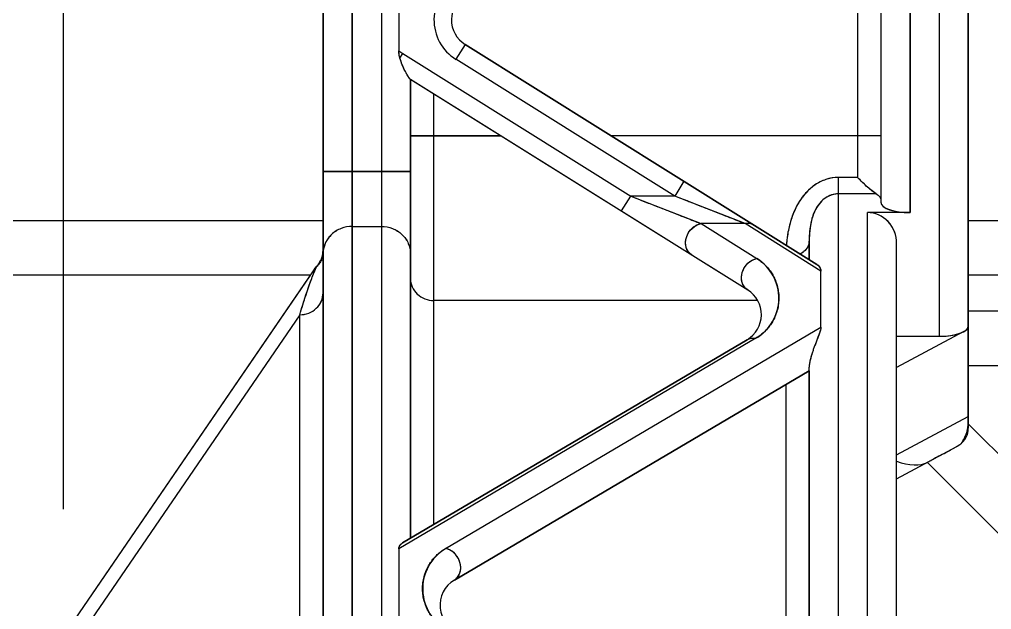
# Model space of a CAD drawing. Header units: millimetres. Extents: x 27275 to 28529, y -21406 to -20519.
# Drawn here: x 27855.51 to 27872.29, y -20720.86 to -20710.67 of the extents above; entities that cross this region are included whole.
import ezdxf

# ---------------------------------------------------------------- set-up
doc = ezdxf.new("R2010")
doc.units = ezdxf.units.MM
doc.header["$LTSCALE"] = 8
doc.linetypes.add('CENTER', pattern=[2, 1.25, -0.25, 0.25, -0.25])
for name, color, linetype in [('Cav-cor', 30, 'Continuous'), ('CL', 1, 'Continuous'), ('PRODUCT', 1, 'Continuous')]:
    doc.layers.add(name, color=color, linetype=linetype)

msp = doc.modelspace()

# ---------------------------------------------------------------- linework, layer by layer
at = {"layer": 'Cav-cor', "color": 241}
for p, q in [((27860.75, -20714.702), (27860.75, -20658.98)), ((27861.253, -20727.205), (27861.253, -20668.105)), ((27871.889, -20717.652), (27871.889, -20668.134)), ((27870.883, -20714.008), (27870.883, -20688.551)), ((27861.756, -20691.142), (27861.756, -20727.003)), ((27871.386, -20691.142), (27871.386, -20716.142)), ((27870.38, -20706.019), (27870.38, -20713.83)), ((27869.978, -20706.258), (27869.978, -20713.401)), ((27862.058, -20710.119), (27862.058, -20711.215)), ((27863.203, -20711.106), (27863.043, -20711.362)), ((27863.203, -20711.106), (27869.276, -20714.903)), ((27862.077, -20711.344), (27862.127, -20711.264)), ((27862.127, -20711.264), (27866.061, -20713.723)), ((27866.82, -20713.723), (27863.043, -20711.362)), ((27862.259, -20719.626), (27862.259, -20711.703)), ((27862.259, -20711.703), (27868.08, -20715.341)), ((27862.661, -20719.389), (27862.661, -20711.954)), ((27862.259, -20712.68), (27863.823, -20712.68)), ((27870.38, -20712.68), (27865.721, -20712.68)), ((27860.75, -20713.297), (27862.259, -20713.297)), ((27866.98, -20713.467), (27866.82, -20713.723)), ((27869.645, -20723.78), (27869.645, -20713.401)), ((27869.978, -20713.401), (27869.645, -20713.401)), ((27865.901, -20713.979), (27866.061, -20713.723)), ((27866.82, -20713.723), (27866.061, -20713.723)), ((27866.061, -20713.723), (27867.275, -20714.198)), ((27868.034, -20714.198), (27866.82, -20713.723)), ((27870.3, -20713.684), (27869.645, -20713.684)), ((27870.148, -20757.568), (27870.148, -20714.008)), ((27870.883, -20714.008), (27870.148, -20714.008)), ((27850.25, -20714.143), (27860.75, -20714.143)), ((27871.889, -20714.143), (27880.281, -20714.143)), ((27861.253, -20714.245), (27861.756, -20714.245)), ((27867.275, -20714.198), (27868.24, -20714.801)), ((27868.034, -20714.198), (27867.275, -20714.198)), ((27869.344, -20715.016), (27868.034, -20714.198)), ((27869.142, -20714.499), (27869.142, -20714.819)), ((27870.651, -20723.858), (27870.651, -20714.541)), ((27860.75, -20726.969), (27860.75, -20714.719)), ((27860.609, -20714.972), (27860.568, -20715.03)), ((27860.617, -20714.961), (27860.609, -20714.972)), ((27869.344, -20715.982), (27869.344, -20715.016)), ((27850.25, -20715.082), (27860.533, -20715.082)), ((27860.568, -20715.03), (27855.579, -20722.314)), ((27871.889, -20715.082), (27880.281, -20715.082)), ((27868.254, -20715.525), (27862.661, -20715.525)), ((27860.348, -20715.77), (27856.011, -20722.101)), ((27860.348, -20727.127), (27860.348, -20715.77)), ((27871.889, -20715.704), (27880.371, -20715.704)), ((27862.863, -20719.803), (27869.344, -20715.982)), ((27871.889, -20716.018), (27870.651, -20716.68)), ((27868.222, -20716.176), (27862.058, -20719.811)), ((27870.651, -20716.142), (27871.386, -20716.142)), ((27862.121, -20719.708), (27868.069, -20716.201)), ((27871.889, -20716.643), (27880.371, -20716.643)), ((27869.142, -20716.736), (27863.016, -20720.348)), ((27869.142, -20716.736), (27869.142, -20723.292)), ((27868.74, -20716.973), (27868.74, -20723.156)), ((27870.651, -20718.186), (27871.889, -20717.524)), ((27877.363, -20723.126), (27871.888, -20717.652)), ((27871.889, -20717.632), (27871.889, -20717.625)), ((27871.182, -20718.317), (27871.184, -20718.316)), ((27876.677, -20723.812), (27871.182, -20718.317)), ((27862.058, -20719.811), (27862.058, -20721.204))]:
    msp.add_line(p, q, dxfattribs=at)
for centre, radius, start, end in [((27863.469, -20710.68), 0.805, 120.5242, 237.99), ((27863.469, -20710.68), 0.503, 120.5242, 237.99), ((27862.5, -20710.667), 0.704, 231.0772, 237.99), ((27861.228, -20714.735), 0.482, 133.3081, 142.6598), ((27861.207, -20714.721), 0.457, 156.3495, 172.6216), ((27860.466, -20714.702), 0.284, 340.2567, 0.0013), ((27867.813, -20715.483), 0.805, 300.524, 57.9902), ((27860.944, -20715.229), 0.422, 139.0343, 142.4841), ((27867.813, -20715.768), 0.503, 300.5242, 57.99), ((27871.306, -20717.624), 0.583, 350.1514, 357.2632), ((27863.27, -20720.5), 0.801, 120.5242, 243.3522), ((27863.272, -20720.781), 0.503, 120.5242, 251.3642)]:
    msp.add_arc(centre, radius, start, end, dxfattribs=at)
for centre, major_axis, ratio, start_param, end_param in [((27870.883, -20713.83), (0.503, 0), 0.354119, 3.141593, 4.712389), ((27870.148, -20714.541), (0, -0.534), 0.942641, 1.570796, 3.141593), ((27871.386, -20715.964), (0.503, 0), 0.354119, -1.570796, 0), ((27871.386, -20717.625), (0, -0.534), 0.942641, 1.520929, 1.558262), ((27870.651, -20717.917), (0.621, -0.313), 0.504607, -1.321373, -0.343802)]:
    msp.add_ellipse(centre, major_axis=major_axis, ratio=ratio, start_param=start_param, end_param=end_param, dxfattribs=at)
for points in [[(27862.077, -20711.344), (27862.065, -20711.302), (27862.058, -20711.258), (27862.058, -20711.215)], [(27860.845, -20714.442), (27860.822, -20714.472), (27860.803, -20714.504), (27860.788, -20714.538)], [(27860.733, -20714.798), (27860.724, -20714.824), (27860.71, -20714.849), (27860.694, -20714.872)], [(27860.694, -20714.872), (27860.68, -20714.893), (27860.663, -20714.912), (27860.645, -20714.929)]]:
    msp.add_open_spline(points, degree=3, dxfattribs=at)
for points, knots in [([(27862.249, -20711.696), (27862.242, -20711.692), (27862.23, -20711.675), (27862.21, -20711.646), (27862.188, -20711.607), (27862.155, -20711.544), (27862.115, -20711.457), (27862.088, -20711.383), (27862.077, -20711.344)], [0, 0, 0, 0, 0.059149, 0.153587, 0.270967, 0.402579, 0.691326, 1, 1, 1, 1]), ([(27869.645, -20713.401), (27869.572, -20713.401), (27869.426, -20713.425), (27869.23, -20713.526), (27869.071, -20713.671), (27868.912, -20713.895), (27868.794, -20714.201), (27868.757, -20714.452), (27868.748, -20714.572)], [0, 0, 0, 0, 0.135241, 0.269595, 0.402073, 0.531473, 0.776517, 1, 1, 1, 1]), ([(27870.3, -20713.684), (27870.275, -20713.67), (27870.224, -20713.633), (27870.115, -20713.54), (27870.033, -20713.459), (27869.978, -20713.401)], [0, 0, 0, 0, 0.199442, 0.441945, 1, 1, 1, 1]), ([(27869.645, -20713.684), (27869.589, -20713.684), (27869.478, -20713.71), (27869.348, -20713.807), (27869.26, -20713.927), (27869.189, -20714.086), (27869.149, -20714.279), (27869.142, -20714.429), (27869.142, -20714.499)], [0, 0, 0, 0, 0.159449, 0.31, 0.448482, 0.575631, 0.802161, 1, 1, 1, 1]), ([(27870.3, -20713.684), (27870.323, -20713.698), (27870.362, -20713.726), (27870.38, -20713.773), (27870.38, -20713.793)], [0, 0, 0, 0, 0.576395, 1, 1, 1, 1]), ([(27861.253, -20714.245), (27861.188, -20714.245), (27861.057, -20714.269), (27860.944, -20714.34), (27860.897, -20714.384)], [0, 0, 0, 0, 0.503843, 1, 1, 1, 1]), ([(27861.756, -20714.245), (27861.821, -20714.245), (27861.952, -20714.269), (27862.119, -20714.374), (27862.232, -20714.531), (27862.259, -20714.657), (27862.259, -20714.719)], [0, 0, 0, 0, 0.256779, 0.509641, 0.756856, 1, 1, 1, 1]), ([(27867.115, -20714.738), (27867.093, -20714.724), (27867.053, -20714.687), (27867.002, -20714.585), (27867.008, -20714.428), (27867.105, -20714.27), (27867.217, -20714.208), (27867.275, -20714.198)], [0, 0, 0, 0, 0.112492, 0.229815, 0.481282, 0.747569, 1, 1, 1, 1]), ([(27869.142, -20714.499), (27869.142, -20714.533), (27869.123, -20714.605), (27869.074, -20714.659), (27869.044, -20714.682)], [0, 0, 0, 0, 0.473514, 1, 1, 1, 1]), ([(27869.044, -20714.682), (27869.031, -20714.693), (27869.011, -20714.707), (27868.991, -20714.718), (27868.985, -20714.721)], [0, 0, 0, 0, 0.744033, 1, 1, 1, 1]), ([(27868.08, -20715.341), (27868.058, -20715.327), (27868.018, -20715.29), (27867.967, -20715.188), (27867.973, -20715.031), (27868.07, -20714.873), (27868.182, -20714.811), (27868.24, -20714.801)], [0, 0, 0, 0, 0.112494, 0.229818, 0.481283, 0.747568, 1, 1, 1, 1]), ([(27860.553, -20715.144), (27860.559, -20715.128), (27860.583, -20715.066), (27860.608, -20715.005), (27860.629, -20714.962)], [0, 0, 0, 0, 0.266936, 1, 1, 1, 1]), ([(27860.645, -20714.929), (27860.638, -20714.937), (27860.628, -20714.947), (27860.619, -20714.958), (27860.617, -20714.961)], [0, 0, 0, 0, 0.760038, 1, 1, 1, 1]), ([(27869.276, -20714.903), (27869.283, -20714.907), (27869.31, -20714.927), (27869.33, -20714.957), (27869.338, -20714.982)], [0, 0, 0, 0, 0.234469, 1, 1, 1, 1]), ([(27869.338, -20714.982), (27869.339, -20714.984), (27869.342, -20714.996), (27869.344, -20715.007), (27869.344, -20715.016)], [0, 0, 0, 0, 0.236219, 1, 1, 1, 1]), ([(27860.348, -20715.77), (27860.364, -20715.713), (27860.428, -20715.503), (27860.496, -20715.294), (27860.553, -20715.144)], [0, 0, 0, 0, 0.269838, 1, 1, 1, 1]), ([(27862.259, -20715.146), (27862.259, -20715.195), (27862.28, -20715.296), (27862.371, -20715.422), (27862.504, -20715.506), (27862.609, -20715.525), (27862.661, -20715.525)], [0, 0, 0, 0, 0.243144, 0.490359, 0.743221, 1, 1, 1, 1]), ([(27860.348, -20715.77), (27860.4, -20715.77), (27860.504, -20715.751), (27860.638, -20715.667), (27860.729, -20715.542), (27860.75, -20715.441), (27860.75, -20715.392)], [0, 0, 0, 0, 0.257136, 0.510152, 0.757222, 1, 1, 1, 1]), ([(27869.344, -20715.982), (27869.344, -20716.001), (27869.335, -20716.04), (27869.315, -20716.102), (27869.288, -20716.171), (27869.259, -20716.248), (27869.226, -20716.333), (27869.191, -20716.433), (27869.159, -20716.547), (27869.142, -20716.63), (27869.142, -20716.673)], [0, 0, 0, 0, 0.076126, 0.167327, 0.269897, 0.383115, 0.508519, 0.650838, 0.822376, 1, 1, 1, 1]), ([(27868.069, -20716.201), (27868.091, -20716.188), (27868.142, -20716.17), (27868.195, -20716.171), (27868.222, -20716.176)], [0, 0, 0, 0, 0.48969, 1, 1, 1, 1]), ([(27871.769, -20717.99), (27871.782, -20717.971), (27871.833, -20717.889), (27871.868, -20717.796), (27871.881, -20717.724)], [0, 0, 0, 0, 0.245098, 1, 1, 1, 1]), ([(27871.568, -20718.111), (27871.585, -20718.102), (27871.653, -20718.065), (27871.72, -20718.024), (27871.769, -20717.99)], [0, 0, 0, 0, 0.238987, 1, 1, 1, 1]), ([(27871.184, -20718.316), (27871.203, -20718.306), (27871.249, -20718.278), (27871.333, -20718.231), (27871.443, -20718.175), (27871.525, -20718.134), (27871.568, -20718.111)], [0, 0, 0, 0, 0.149257, 0.371951, 0.65983, 1, 1, 1, 1]), ([(27862.058, -20719.811), (27862.058, -20719.789), (27862.073, -20719.746), (27862.105, -20719.717), (27862.121, -20719.708)], [0, 0, 0, 0, 0.535108, 1, 1, 1, 1]), ([(27863.016, -20720.348), (27863.038, -20720.335), (27863.079, -20720.298), (27863.131, -20720.197), (27863.127, -20720.039), (27863.032, -20719.879), (27862.92, -20719.814), (27862.863, -20719.803)], [0, 0, 0, 0, 0.111587, 0.228418, 0.48051, 0.748065, 1, 1, 1, 1])]:
    msp.add_open_spline(points, degree=3, knots=knots, dxfattribs=at)
at = {"layer": 'CL', "color": 6, "linetype": 'CENTER'}
msp.add_line((27856.266, -20767.125), (27856.266, -20653.5), dxfattribs=at)
at = {"layer": 'PRODUCT'}
for p, q in [((27860.75, -20658.98), (27860.75, -20726.972)), ((27861.253, -20668.105), (27861.253, -20727.205)), ((27871.889, -20668.134), (27871.889, -20717.725)), ((27870.883, -20688.551), (27870.883, -20714.008)), ((27861.756, -20691.142), (27861.756, -20727.003)), ((27871.386, -20691.142), (27871.386, -20716.142)), ((27870.38, -20706.019), (27870.38, -20713.83)), ((27869.978, -20706.258), (27869.978, -20713.401)), ((27862.058, -20710.119), (27862.058, -20711.215)), ((27863.203, -20711.106), (27863.043, -20711.362)), ((27869.276, -20714.903), (27863.203, -20711.106)), ((27862.077, -20711.344), (27862.127, -20711.264)), ((27862.127, -20711.264), (27866.061, -20713.723)), ((27866.82, -20713.723), (27863.043, -20711.362)), ((27862.249, -20711.696), (27868.08, -20715.341)), ((27862.259, -20711.703), (27862.259, -20719.626)), ((27862.661, -20719.389), (27862.661, -20711.954)), ((27863.823, -20712.68), (27862.259, -20712.68)), ((27870.38, -20712.68), (27865.721, -20712.68)), ((27862.259, -20713.297), (27860.75, -20713.297)), ((27866.98, -20713.467), (27866.82, -20713.723)), ((27869.645, -20723.78), (27869.645, -20713.401)), ((27869.978, -20713.401), (27869.645, -20713.401)), ((27865.901, -20713.979), (27866.061, -20713.723)), ((27866.82, -20713.723), (27866.061, -20713.723)), ((27870.3, -20713.684), (27869.645, -20713.684)), ((27870.148, -20757.568), (27870.148, -20714.008)), ((27870.883, -20714.008), (27870.148, -20714.008)), ((27861.253, -20714.245), (27861.756, -20714.245)), ((27867.275, -20714.198), (27868.24, -20714.801)), ((27868.034, -20714.198), (27867.275, -20714.198)), ((27869.344, -20715.016), (27868.034, -20714.198)), ((27869.142, -20714.819), (27869.142, -20714.499)), ((27870.651, -20757.568), (27870.651, -20714.541)), ((27860.595, -20714.991), (27855.585, -20722.305)), ((27860.595, -20714.992), (27860.644, -20714.93)), ((27860.595, -20714.991), (27860.642, -20714.934)), ((27860.642, -20714.934), (27860.644, -20714.93)), ((27869.344, -20715.982), (27869.344, -20715.016)), ((27868.254, -20715.525), (27862.661, -20715.525)), ((27860.348, -20715.77), (27856.011, -20722.101)), ((27860.348, -20727.127), (27860.348, -20715.77)), ((27862.863, -20719.803), (27869.344, -20715.982)), ((27871.889, -20716.018), (27870.651, -20716.68)), ((27868.222, -20716.176), (27862.058, -20719.811)), ((27870.651, -20716.142), (27871.386, -20716.142)), ((27868.069, -20716.201), (27862.121, -20719.708)), ((27869.142, -20723.292), (27869.142, -20716.673)), ((27863.016, -20720.348), (27869.142, -20716.736)), ((27868.74, -20716.973), (27868.74, -20723.156)), ((27870.651, -20718.186), (27871.889, -20717.524)), ((27870.651, -20718.602), (27871.689, -20718.046)), ((27862.058, -20719.811), (27862.058, -20721.204))]:
    msp.add_line(p, q, dxfattribs=at)
for centre, radius, start, end in [((27863.469, -20710.68), 0.805, 120.5242, 237.99), ((27863.469, -20710.68), 0.503, 120.5242, 237.99), ((27862.5, -20710.667), 0.704, 231.0772, 237.99), ((27860.348, -20714.658), 0.402, 317.4322, 359.9995), ((27867.813, -20715.768), 0.503, 300.5242, 57.99), ((27863.272, -20720.781), 0.503, 120.5242, 251.3642)]:
    msp.add_arc(centre, radius, start, end, dxfattribs=at)
for points, start_tangent, end_tangent in [([(27862.077, -20711.344), (27862.063, -20711.278), (27862.058, -20711.215)], (-0.267914, 0.963443), (0, 1)), ([(27862.152, -20711.535), (27862.111, -20711.442), (27862.077, -20711.344)], (-0.430829, 0.902433), (-0.267914, 0.963443)), ([(27862.249, -20711.696), (27862.225, -20711.668), (27862.192, -20711.613), (27862.152, -20711.535)], (-0.847956, 0.530067), (-0.430829, 0.902433)), ([(27869.645, -20713.401), (27869.452, -20713.429), (27869.268, -20713.512), (27869.099, -20713.652), (27868.956, -20713.842), (27868.85, -20714.068), (27868.782, -20714.315), (27868.748, -20714.572)], (-1, -0.000594), (-0.075532, -0.997143)), ([(27870.204, -20713.615), (27870.094, -20713.517), (27869.978, -20713.401)], (-0.771959, 0.635672), (-0.69204, 0.721859)), ([(27870.3, -20713.684), (27870.204, -20713.615)], (-0.863623, 0.504138), (-0.771959, 0.635672)), ([(27866.061, -20713.723), (27866.307, -20713.82), (27866.529, -20713.906), (27866.727, -20713.983), (27866.902, -20714.052), (27867.053, -20714.111), (27867.18, -20714.16), (27867.275, -20714.198)], (0.931427, -0.363929), (0.931647, -0.363364)), ([(27867.939, -20714.16), (27867.812, -20714.111), (27867.66, -20714.052), (27867.485, -20713.983), (27867.287, -20713.906), (27867.066, -20713.819), (27866.82, -20713.723)], (-0.931337, 0.364159), (-0.931426, 0.363931)), ([(27869.645, -20713.684), (27869.526, -20713.703), (27869.413, -20713.761), (27869.312, -20713.859), (27869.233, -20713.991), (27869.179, -20714.147), (27869.151, -20714.319), (27869.142, -20714.499)], (-1, -0.00027), (0.000113, -1)), ([(27870.3, -20713.684), (27870.343, -20713.716), (27870.371, -20713.753), (27870.38, -20713.793)], (0.863623, -0.504138), (0, -1)), ([(27870.38, -20713.83), (27870.42, -20713.899), (27870.531, -20713.957), (27870.694, -20713.995), (27870.883, -20714.008)], (0, -1), (1, 0)), ([(27870.651, -20714.541), (27870.612, -20714.334), (27870.501, -20714.161), (27870.338, -20714.047), (27870.148, -20714.008)], (0, 1), (-1, 0)), ([(27868.034, -20714.198), (27867.939, -20714.16)], (-0.931649, 0.36336), (-0.931337, 0.364159)), ([(27861.253, -20714.245), (27861.06, -20714.281), (27860.897, -20714.384), (27860.788, -20714.538), (27860.75, -20714.719)], (-1, 0), (0, -1)), ([(27861.756, -20714.245), (27861.948, -20714.281), (27862.112, -20714.384), (27862.221, -20714.538), (27862.259, -20714.719)], (1, 0), (0, -1)), ([(27867.115, -20714.738), (27867.032, -20714.643), (27867.009, -20714.509), (27867.051, -20714.368), (27867.147, -20714.255), (27867.275, -20714.198)], (-0.847956, 0.530067), (0.984482, 0.175485)), ([(27868.194, -20714.226), (27868.145, -20714.204), (27868.091, -20714.194), (27868.034, -20714.198)], (-0.847956, 0.530067), (-0.984486, -0.175466)), ([(27869.142, -20714.499), (27869.124, -20714.583)], (0, -1), (-0.409852, -0.912152)), ([(27860.745, -20714.722), (27860.75, -20714.661)], (0.152941, 0.988235), (0.000052, 1)), ([(27869.07, -20714.66), (27868.985, -20714.721)], (-0.708817, -0.705392), (-0.881589, -0.472017)), ([(27869.124, -20714.583), (27869.07, -20714.66)], (-0.409852, -0.912152), (-0.708817, -0.705392)), ([(27860.701, -20714.853), (27860.723, -20714.806)], (0.480941, 0.876753), (0.362889, 0.931832)), ([(27860.723, -20714.806), (27860.73, -20714.784)], (0.362889, 0.931832), (0.309247, 0.950982)), ([(27860.73, -20714.784), (27860.737, -20714.76)], (0.309247, 0.950982), (0.248026, 0.968753)), ([(27860.737, -20714.76), (27860.745, -20714.722)], (0.248026, 0.968753), (0.152941, 0.988235)), ([(27868.08, -20715.341), (27867.997, -20715.246), (27867.974, -20715.112), (27868.016, -20714.971), (27868.112, -20714.858), (27868.24, -20714.801)], (-0.847956, 0.530067), (0.984485, 0.175468)), ([(27868.24, -20714.801), (27868.309, -20714.849), (27868.371, -20714.903), (27868.427, -20714.963), (27868.478, -20715.029), (27868.522, -20715.102), (27868.559, -20715.181), (27868.588, -20715.268), (27868.609, -20715.363), (27868.618, -20715.468), (27868.612, -20715.578), (27868.592, -20715.686), (27868.559, -20715.784), (27868.519, -20715.87), (27868.472, -20715.946), (27868.419, -20716.013), (27868.359, -20716.074), (27868.294, -20716.128)], (0.84796, -0.53006), (-0.801602, -0.597858)), ([(27860.553, -20715.144), (27860.642, -20714.934)], (0.351395, 0.936227), (0.446838, 0.894615)), ([(27860.642, -20714.934), (27860.652, -20714.922)], (0.682805, 0.730601), (0.654106, 0.756403)), ([(27860.652, -20714.922), (27860.665, -20714.907)], (0.654106, 0.756403), (0.61506, 0.78848)), ([(27860.665, -20714.907), (27860.701, -20714.853)], (0.61506, 0.78848), (0.480941, 0.876753)), ([(27869.276, -20714.903), (27869.303, -20714.925), (27869.324, -20714.952), (27869.338, -20714.982), (27869.344, -20715.016)], (0.847956, -0.530067), (0, -1)), ([(27860.348, -20715.77), (27860.455, -20715.424), (27860.553, -20715.144)], (0.283279, 0.959037), (0.351395, 0.936227)), ([(27862.259, -20715.146), (27862.29, -20715.291), (27862.377, -20715.414), (27862.507, -20715.496), (27862.661, -20715.525)], (0, -1), (1, 0)), ([(27860.348, -20715.77), (27860.502, -20715.741), (27860.632, -20715.659), (27860.719, -20715.537), (27860.75, -20715.392)], (1, 0), (0, 1)), ([(27869.344, -20715.982), (27869.337, -20716.03), (27869.318, -20716.09), (27869.293, -20716.159), (27869.266, -20716.228), (27869.242, -20716.293), (27869.219, -20716.355), (27869.197, -20716.418), (27869.177, -20716.484), (27869.159, -20716.553), (27869.146, -20716.623), (27869.142, -20716.673)], (0, -1), (0, -1)), ([(27871.871, -20716.011), (27871.889, -20715.964)], (0.595836, 0.803106), (0, 1)), ([(27868.069, -20716.201), (27868.116, -20716.181), (27868.168, -20716.172), (27868.222, -20716.176)], (0.861415, 0.507902), (0.982607, -0.185696)), ([(27868.294, -20716.128), (27868.222, -20716.176)], (-0.801602, -0.597858), (-0.861576, -0.507629)), ([(27871.386, -20716.142), (27871.548, -20716.133), (27871.692, -20716.105), (27871.806, -20716.062)], (1, 0), (0.881657, 0.471892)), ([(27871.69, -20718.046), (27871.74, -20718.014), (27871.85, -20717.885), (27871.889, -20717.725)], (0.881797, 0.471629), (0, 1)), ([(27862.058, -20719.811), (27862.063, -20719.779), (27862.076, -20719.751), (27862.096, -20719.727), (27862.121, -20719.708)], (0, 1), (0.861415, 0.507902)), ([(27862.829, -20721.169), (27862.757, -20721.115), (27862.691, -20721.055), (27862.633, -20720.986), (27862.582, -20720.911), (27862.538, -20720.829), (27862.504, -20720.738), (27862.48, -20720.64), (27862.468, -20720.534), (27862.47, -20720.424), (27862.487, -20720.316), (27862.517, -20720.216), (27862.558, -20720.125), (27862.606, -20720.044), (27862.661, -20719.973), (27862.721, -20719.909), (27862.788, -20719.853), (27862.863, -20719.803)], (-0.835341, 0.549732), (0.861461, 0.507825)), ([(27863.016, -20720.348), (27863.1, -20720.255), (27863.125, -20720.12), (27863.085, -20719.978), (27862.99, -20719.863), (27862.863, -20719.803)], (0.861415, 0.507902), (-0.982607, 0.185696))]:
    msp.add_spline(points, degree=3, dxfattribs=dict(at, start_tangent=start_tangent, end_tangent=end_tangent))

doc.saveas('drawing.dxf')
